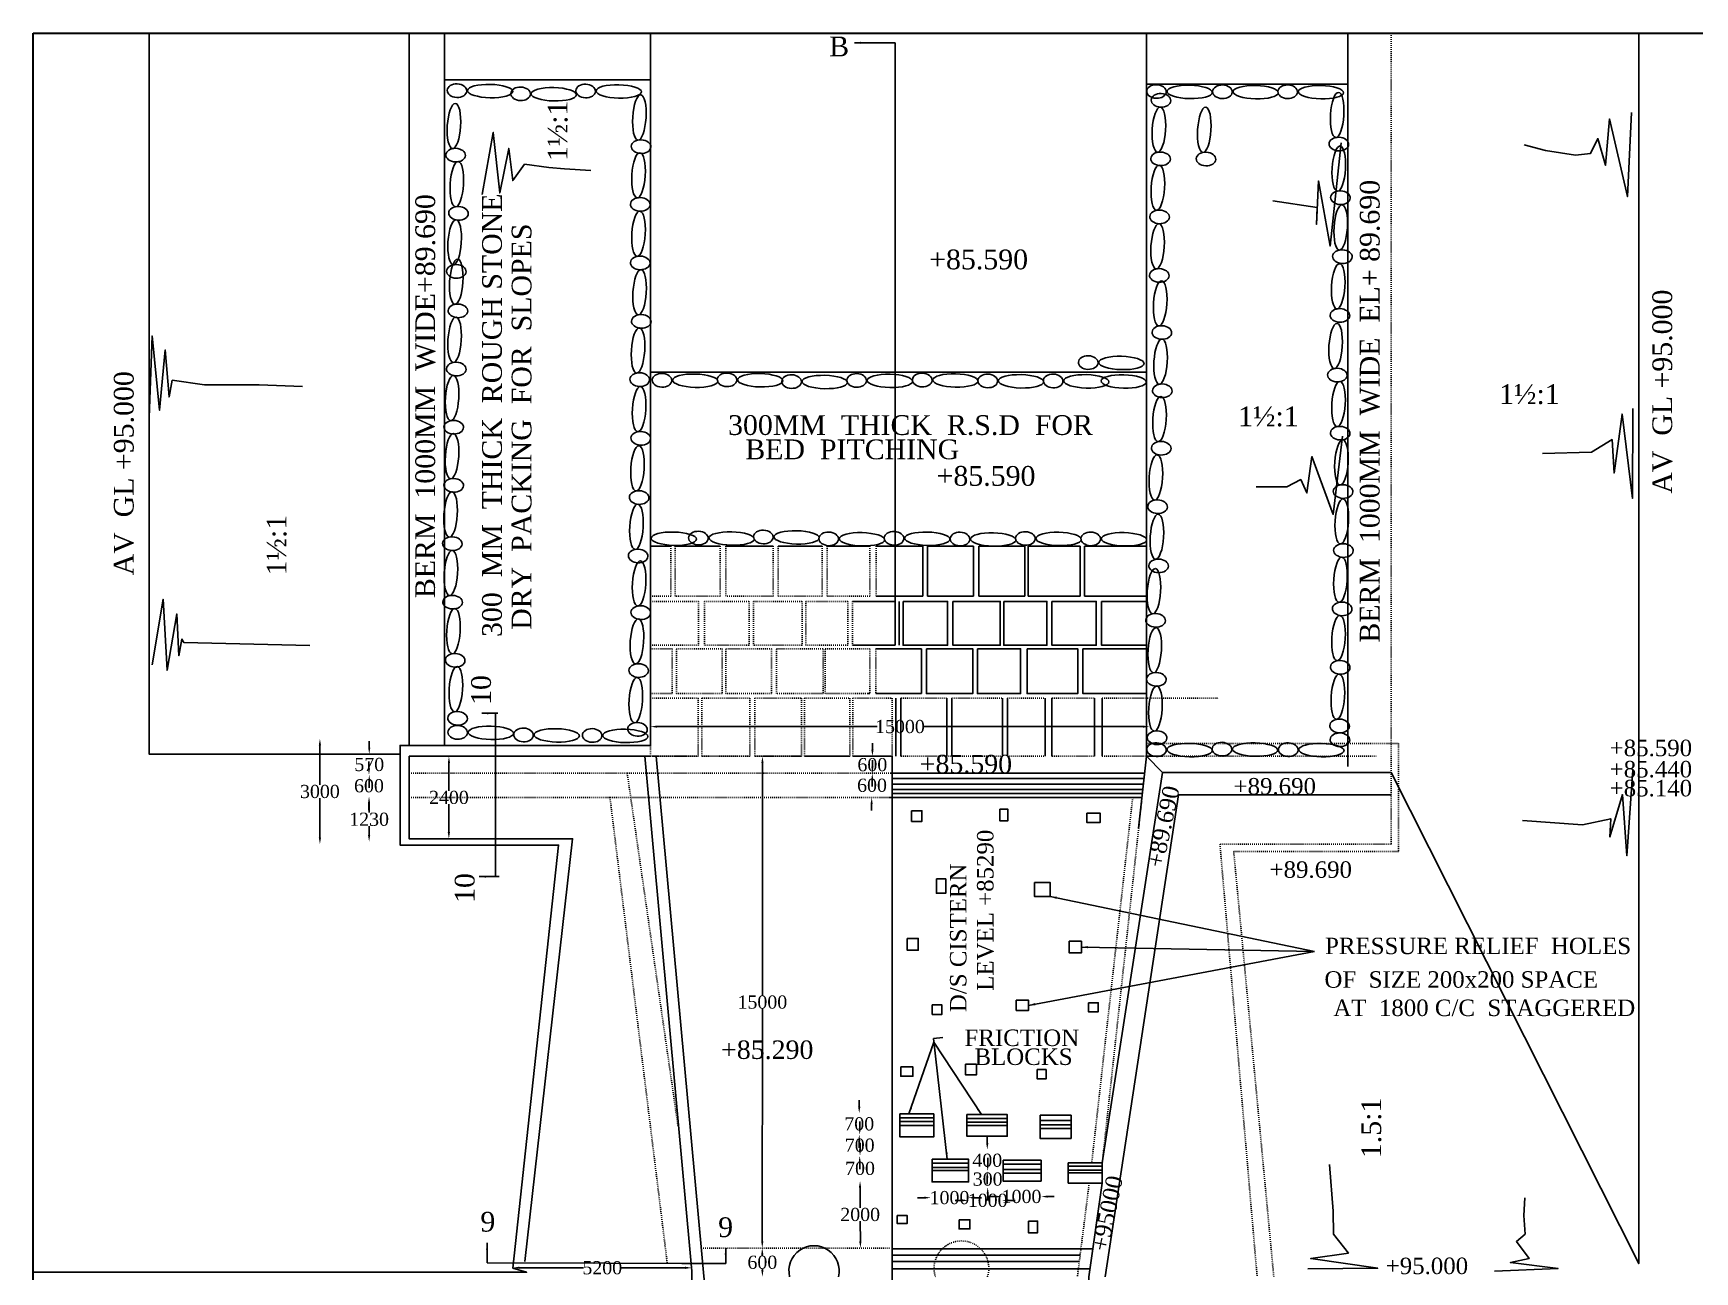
# Model space of a CAD drawing. Header units: millimetres. Extents: x 4336 to 90516, y 1888 to 56787.
# Drawn here: x 4336 to 29564, y 37980 to 56787 of the extents above; entities that cross this region are included whole.
import ezdxf

# ---------------------------------------------------------------- set-up
doc = ezdxf.new("R2010")
doc.units = ezdxf.units.MM
doc.header["$MEASUREMENT"] = 0
doc.header["$PDMODE"] = 66
doc.header["$PDSIZE"] = 170
doc.linetypes.add('ACAD_ISO03W100', pattern=[30, 12, -18])
for name, color, linetype in [('DIM', 5, 'Continuous'), ('DOT LINE', 3, 'ACAD_ISO03W100'), ('DWG. LINE', 1, 'Continuous'), ('HATCH', 2, 'Continuous'), ('TEXT', 7, 'Continuous')]:
    doc.layers.add(name, color=color, linetype=linetype)
doc.layers.add('TITLE', color=7, linetype='Continuous', lineweight=30)
doc.styles.get("Standard").update_dxf_attribs({"font": 'TIMES.TTF', "height": 200})
doc.dimstyles.get("Standard").update_dxf_attribs({"dimtxt": 200, "dimasz": 100, "dimexe": 0.18, "dimexo": 0.0625, "dimgap": 0.09, "dimtad": 0, "dimtih": 1, "dimtoh": 1, "dimdec": 1, "dimzin": 0, "dimdsep": 46, "dimtxsty": 'Standard', "dimcen": 0.09, "dimse1": 1, "dimse2": 1, "dimclrd": 5, "dimclre": 5, "dimclrt": 4, "dimadec": 0, "dimazin": 0, "dimtfac": 1, "dimtdec": 1, "dimtofl": 0, "dimtmove": 0, "dimatfit": 3, "dimfxl": 1, "dimtolj": 1, "dimtzin": 0, "dimarcsym": 0})

# ---------------------------------------------------------------- blocks, each defined once
blk = doc.blocks.new('*D2')
at = {"layer": 'Defpoints', "color": 0}
for p in [(13707, 46248), (21285, 46258), (21285, 46248)]:
    blk.add_point(p, dxfattribs=at)
at = {"layer": 'DIM', "color": 5, "lineweight": -2}
for p, q in [((13807, 46258), (17149, 46258)), ((21185, 46258), (17843, 46258))]:
    blk.add_line(p, q, dxfattribs=at)
at = {"layer": 'DIM', "color": 5}
for points in [[(13807, 46274), (13807, 46241), (13707, 46258)], [(21185, 46274), (21185, 46241), (21285, 46258)]]:
    blk.add_solid(points, dxfattribs=at)
at = {"layer": 'DIM', "color": 4, "insert": (17496, 46258), "char_height": 200, "attachment_point": 5}
blk.add_mtext('\\A1;15000', dxfattribs=at)
blk = doc.blocks.new('*D3')
at = {"layer": 'Defpoints', "color": 0}
for p in [(17078, 45808), (17076, 45550), (17076, 45550)]:
    blk.add_point(p, dxfattribs=at)
at = {"layer": 'DIM', "color": 5, "lineweight": -2}
for p, q in [((17078, 45908), (17079, 46008)), ((17075, 45450), (17075, 45350))]:
    blk.add_line(p, q, dxfattribs=at)
at = {"layer": 'DIM', "color": 5}
for points in [[(17062, 45908), (17095, 45908), (17078, 45808)], [(17059, 45450), (17092, 45449), (17076, 45550)]]:
    blk.add_solid(points, dxfattribs=at)
at = {"layer": 'DIM', "color": 4, "insert": (17077, 45679), "char_height": 200, "attachment_point": 5}
blk.add_mtext('\\A1;600', dxfattribs=at)
blk = doc.blocks.new('*D4')
at = {"layer": 'Defpoints', "color": 0}
for p in [(17076, 45549), (17068, 45182), (17068, 45182)]:
    blk.add_point(p, dxfattribs=at)
at = {"layer": 'DIM', "color": 5, "lineweight": -2}
for p, q in [((17078, 45649), (17080, 45749)), ((17066, 45082), (17064, 44982))]:
    blk.add_line(p, q, dxfattribs=at)
at = {"layer": 'DIM', "color": 5}
for points in [[(17062, 45650), (17095, 45649), (17076, 45549)], [(17049, 45082), (17082, 45082), (17068, 45182)]]:
    blk.add_solid(points, dxfattribs=at)
at = {"layer": 'DIM', "color": 4, "insert": (17072, 45366), "char_height": 200, "attachment_point": 5}
blk.add_mtext('\\A1;600', dxfattribs=at)
blk = doc.blocks.new('*D5')
at = {"layer": 'Defpoints', "color": 0}
for p in [(10648, 45808), (10647, 44556), (10647, 44556)]:
    blk.add_point(p, dxfattribs=at)
at = {"layer": 'DIM', "color": 5, "lineweight": -2}
for p, q in [((10648, 45708), (10648, 45284)), ((10647, 44656), (10648, 45080))]:
    blk.add_line(p, q, dxfattribs=at)
at = {"layer": 'DIM', "color": 5}
for points in [[(10632, 45708), (10665, 45708), (10648, 45808)], [(10630, 44656), (10664, 44656), (10647, 44556)]]:
    blk.add_solid(points, dxfattribs=at)
at = {"layer": 'DIM', "color": 4, "insert": (10648, 45182), "char_height": 200, "attachment_point": 5}
blk.add_mtext('\\A1;2400', dxfattribs=at)
blk = doc.blocks.new('*D6')
at = {"layer": 'Defpoints', "color": 0}
for p in [(8670, 46072), (8670, 44474), (8689, 44474)]:
    blk.add_point(p, dxfattribs=at)
at = {"layer": 'DIM', "color": 5, "lineweight": -2}
for p, q in [((8689, 45972), (8689, 45374)), ((8689, 44574), (8689, 45171))]:
    blk.add_line(p, q, dxfattribs=at)
at = {"layer": 'DIM', "color": 5}
for points in [[(8672, 45972), (8706, 45972), (8689, 46072)], [(8672, 44574), (8706, 44574), (8689, 44474)]]:
    blk.add_solid(points, dxfattribs=at)
at = {"layer": 'DIM', "color": 4, "insert": (8689, 45272), "char_height": 200, "attachment_point": 5}
blk.add_mtext('\\A1;3000', dxfattribs=at)
blk = doc.blocks.new('*D7')
at = {"layer": 'Defpoints', "color": 0}
for p in [(9431, 45838), (9431, 45527), (9438, 45527)]:
    blk.add_point(p, dxfattribs=at)
at = {"layer": 'DIM', "color": 5, "lineweight": -2}
for p, q in [((9438, 45938), (9438, 46038)), ((9438, 45427), (9438, 45327))]:
    blk.add_line(p, q, dxfattribs=at)
at = {"layer": 'DIM', "color": 5}
for points in [[(9422, 45938), (9455, 45938), (9438, 45838)], [(9422, 45427), (9455, 45427), (9438, 45527)]]:
    blk.add_solid(points, dxfattribs=at)
at = {"layer": 'DIM', "color": 4, "insert": (9438, 45682), "char_height": 200, "attachment_point": 5}
blk.add_mtext('\\A1;570', dxfattribs=at)
blk = doc.blocks.new('*D8')
at = {"layer": 'Defpoints', "color": 0}
for p in [(9438, 45527), (9434, 45191), (9438, 45191)]:
    blk.add_point(p, dxfattribs=at)
at = {"layer": 'DIM', "color": 5, "lineweight": -2}
for p, q in [((9434, 45627), (9434, 45727)), ((9434, 45091), (9434, 44991))]:
    blk.add_line(p, q, dxfattribs=at)
at = {"layer": 'DIM', "color": 5}
for points in [[(9418, 45627), (9451, 45627), (9434, 45527)], [(9418, 45091), (9451, 45091), (9434, 45191)]]:
    blk.add_solid(points, dxfattribs=at)
at = {"layer": 'DIM', "color": 4, "insert": (9434, 45359), "char_height": 200, "attachment_point": 5}
blk.add_mtext('\\A1;600', dxfattribs=at)
blk = doc.blocks.new('*D9')
at = {"layer": 'Defpoints', "color": 0}
for p in [(9434, 45191), (9434, 44510), (9436, 44510)]:
    blk.add_point(p, dxfattribs=at)
at = {"layer": 'DIM', "color": 5, "lineweight": -2}
for p, q in [((9436, 45091), (9436, 44952)), ((9436, 44610), (9436, 44748))]:
    blk.add_line(p, q, dxfattribs=at)
at = {"layer": 'DIM', "color": 5}
for points in [[(9420, 45091), (9453, 45091), (9436, 45191)], [(9420, 44610), (9453, 44610), (9436, 44510)]]:
    blk.add_solid(points, dxfattribs=at)
at = {"layer": 'DIM', "color": 4, "insert": (9436, 44850), "char_height": 200, "attachment_point": 5}
blk.add_mtext('\\A1;1230', dxfattribs=at)
blk = doc.blocks.new('*D10')
at = {"layer": 'Defpoints', "color": 0}
for p in [(15408, 45808), (15406, 38340), (15406, 38340)]:
    blk.add_point(p, dxfattribs=at)
at = {"layer": 'DIM', "color": 5, "lineweight": -2}
for p, q in [((15408, 45708), (15407, 42176)), ((15406, 38440), (15407, 41972))]:
    blk.add_line(p, q, dxfattribs=at)
at = {"layer": 'DIM', "color": 5}
for points in [[(15392, 45708), (15425, 45708), (15408, 45808)], [(15389, 38440), (15422, 38440), (15406, 38340)]]:
    blk.add_solid(points, dxfattribs=at)
at = {"layer": 'DIM', "color": 4, "insert": (15407, 42074), "char_height": 200, "attachment_point": 5}
blk.add_mtext('\\A1;15000', dxfattribs=at)
blk = doc.blocks.new('*D11')
at = {"layer": 'Defpoints', "color": 0}
for p in [(11618, 38037), (14334, 38040), (14334, 38036)]:
    blk.add_point(p, dxfattribs=at)
at = {"layer": 'DIM', "color": 5, "lineweight": -2}
for p, q in [((11718, 38041), (12693, 38041)), ((14234, 38040), (13259, 38040))]:
    blk.add_line(p, q, dxfattribs=at)
at = {"layer": 'DIM', "color": 5}
for points in [[(11718, 38058), (11718, 38024), (11618, 38041)], [(14234, 38057), (14234, 38023), (14334, 38040)]]:
    blk.add_solid(points, dxfattribs=at)
at = {"layer": 'DIM', "color": 4, "insert": (12976, 38040), "char_height": 200, "attachment_point": 5}
blk.add_mtext('\\A1;5200', dxfattribs=at)
blk = doc.blocks.new('*D12')
at = {"layer": 'Defpoints', "color": 0}
for p in [(15405, 38341), (15408, 37905), (15408, 37905)]:
    blk.add_point(p, dxfattribs=at)
at = {"layer": 'DIM', "color": 5, "lineweight": -2}
for p, q in [((15406, 38241), (15406, 38224)), ((15407, 38005), (15407, 38021))]:
    blk.add_line(p, q, dxfattribs=at)
at = {"layer": 'DIM', "color": 5}
for points in [[(15423, 38241), (15389, 38240), (15405, 38341)], [(15424, 38005), (15391, 38005), (15408, 37905)]]:
    blk.add_solid(points, dxfattribs=at)
at = {"layer": 'DIM', "color": 4, "insert": (15407, 38123), "char_height": 200, "attachment_point": 5}
blk.add_mtext('\\A1;600', dxfattribs=at)
blk = doc.blocks.new('*D13')
at = {"layer": 'Defpoints', "color": 0}
for p in [(16884, 40387), (16878, 40063), (16884, 40063)]:
    blk.add_point(p, dxfattribs=at)
at = {"layer": 'DIM', "color": 5, "lineweight": -2}
for p, q in [((16878, 40487), (16878, 40587)), ((16878, 39963), (16878, 39863))]:
    blk.add_line(p, q, dxfattribs=at)
at = {"layer": 'DIM', "color": 5}
for points in [[(16861, 40487), (16895, 40487), (16878, 40387)], [(16861, 39963), (16895, 39963), (16878, 40063)]]:
    blk.add_solid(points, dxfattribs=at)
at = {"layer": 'DIM', "color": 4, "insert": (16878, 40225), "char_height": 200, "attachment_point": 5}
blk.add_mtext('\\A1;700', dxfattribs=at)
blk = doc.blocks.new('*D14')
at = {"layer": 'Defpoints', "color": 0}
for p in [(16878, 40063), (16878, 39740), (16885, 39740)]:
    blk.add_point(p, dxfattribs=at)
at = {"layer": 'DIM', "color": 5, "lineweight": -2}
for p, q in [((16885, 40163), (16885, 40263)), ((16885, 39640), (16885, 39540))]:
    blk.add_line(p, q, dxfattribs=at)
at = {"layer": 'DIM', "color": 5}
for points in [[(16868, 40163), (16902, 40163), (16885, 40063)], [(16868, 39640), (16902, 39640), (16885, 39740)]]:
    blk.add_solid(points, dxfattribs=at)
at = {"layer": 'DIM', "color": 4, "insert": (16885, 39901), "char_height": 200, "attachment_point": 5}
blk.add_mtext('\\A1;700', dxfattribs=at)
blk = doc.blocks.new('*D15')
at = {"layer": 'Defpoints', "color": 0}
for p in [(16885, 39740), (16885, 39358), (16890, 39358)]:
    blk.add_point(p, dxfattribs=at)
at = {"layer": 'DIM', "color": 5, "lineweight": -2}
for p, q in [((16890, 39840), (16890, 39940)), ((16890, 39258), (16890, 39158))]:
    blk.add_line(p, q, dxfattribs=at)
at = {"layer": 'DIM', "color": 5}
for points in [[(16873, 39840), (16906, 39840), (16890, 39740)], [(16873, 39258), (16906, 39258), (16890, 39358)]]:
    blk.add_solid(points, dxfattribs=at)
at = {"layer": 'DIM', "color": 4, "insert": (16890, 39549), "char_height": 200, "attachment_point": 5}
blk.add_mtext('\\A1;700', dxfattribs=at)
blk = doc.blocks.new('*D16')
at = {"layer": 'Defpoints', "color": 0}
for p in [(16890, 39358), (16896, 38341), (16896, 38341)]:
    blk.add_point(p, dxfattribs=at)
at = {"layer": 'DIM', "color": 5, "lineweight": -2}
for p, q in [((16890, 39258), (16892, 38951)), ((16895, 38440), (16893, 38747))]:
    blk.add_line(p, q, dxfattribs=at)
at = {"layer": 'DIM', "color": 5}
for points in [[(16907, 39258), (16873, 39257), (16890, 39358)], [(16912, 38441), (16878, 38440), (16896, 38341)]]:
    blk.add_solid(points, dxfattribs=at)
at = {"layer": 'DIM', "color": 4, "insert": (16892, 38849), "char_height": 200, "attachment_point": 5}
blk.add_mtext('\\A1;2000', dxfattribs=at)
blk = doc.blocks.new('*D17')
at = {"layer": 'Defpoints', "color": 0}
for p in [(18835, 39836), (18822, 39508), (18835, 39508)]:
    blk.add_point(p, dxfattribs=at)
at = {"layer": 'DIM', "color": 5, "lineweight": -2}
for p, q in [((18822, 39936), (18822, 40036)), ((18822, 39408), (18822, 39308))]:
    blk.add_line(p, q, dxfattribs=at)
at = {"layer": 'DIM', "color": 5}
for points in [[(18805, 39936), (18839, 39936), (18822, 39836)], [(18805, 39408), (18839, 39408), (18822, 39508)]]:
    blk.add_solid(points, dxfattribs=at)
at = {"layer": 'DIM', "color": 4, "insert": (18822, 39672), "char_height": 200, "attachment_point": 5}
blk.add_mtext('\\A1;400', dxfattribs=at)
blk = doc.blocks.new('*D18')
at = {"layer": 'Defpoints', "color": 0}
for p in [(18822, 39508), (18822, 39264), (18828, 39264)]:
    blk.add_point(p, dxfattribs=at)
at = {"layer": 'DIM', "color": 5, "lineweight": -2}
for p, q in [((18828, 39608), (18828, 39708)), ((18828, 39164), (18828, 39064))]:
    blk.add_line(p, q, dxfattribs=at)
at = {"layer": 'DIM', "color": 5}
for points in [[(18812, 39608), (18845, 39608), (18828, 39508)], [(18812, 39164), (18845, 39164), (18828, 39264)]]:
    blk.add_solid(points, dxfattribs=at)
at = {"layer": 'DIM', "color": 4, "insert": (18828, 39386), "char_height": 200, "attachment_point": 5}
blk.add_mtext('\\A1;300', dxfattribs=at)
blk = doc.blocks.new('*D19')
at = {"layer": 'Defpoints', "color": 0}
for p in [(17965, 39160), (18532, 39160), (18532, 39105)]:
    blk.add_point(p, dxfattribs=at)
at = {"layer": 'DIM', "color": 5, "lineweight": -2}
for p, q in [((17865, 39105), (17765, 39105)), ((18632, 39105), (18732, 39105))]:
    blk.add_line(p, q, dxfattribs=at)
at = {"layer": 'DIM', "color": 5}
for points in [[(17865, 39122), (17865, 39088), (17965, 39105)], [(18632, 39122), (18632, 39088), (18532, 39105)]]:
    blk.add_solid(points, dxfattribs=at)
at = {"layer": 'DIM', "color": 4, "insert": (18248, 39105), "char_height": 200, "attachment_point": 5}
blk.add_mtext('\\A1;1000', dxfattribs=at)
blk = doc.blocks.new('*D20')
at = {"layer": 'Defpoints', "color": 0}
for p in [(18532, 39105), (19044, 39105), (19044, 39064)]:
    blk.add_point(p, dxfattribs=at)
at = {"layer": 'DIM', "color": 5, "lineweight": -2}
for p, q in [((18432, 39064), (18332, 39064)), ((19144, 39064), (19244, 39064))]:
    blk.add_line(p, q, dxfattribs=at)
at = {"layer": 'DIM', "color": 5}
for points in [[(18432, 39081), (18432, 39047), (18532, 39064)], [(19144, 39081), (19144, 39047), (19044, 39064)]]:
    blk.add_solid(points, dxfattribs=at)
at = {"layer": 'DIM', "color": 4, "insert": (18828, 39064), "char_height": 200, "attachment_point": 5}
blk.add_mtext('\\A1;1000', dxfattribs=at)
blk = doc.blocks.new('*D21')
at = {"layer": 'Defpoints', "color": 0}
for p in [(19044, 39102), (19640, 39122), (19640, 39102)]:
    blk.add_point(p, dxfattribs=at)
at = {"layer": 'DIM', "color": 5, "lineweight": -2}
for p, q in [((18944, 39122), (18844, 39122)), ((19740, 39122), (19840, 39122))]:
    blk.add_line(p, q, dxfattribs=at)
at = {"layer": 'DIM', "color": 5}
for points in [[(18944, 39138), (18944, 39105), (19044, 39122)], [(19740, 39138), (19740, 39105), (19640, 39122)]]:
    blk.add_solid(points, dxfattribs=at)
at = {"layer": 'DIM', "color": 4, "insert": (19342, 39122), "char_height": 200, "attachment_point": 5}
blk.add_mtext('\\A1;1000', dxfattribs=at)

msp = doc.modelspace()

# ---------------------------------------------------------------- linework, layer by layer
at = {"layer": 'DOT LINE'}
for points in [[(24955.5, 56787), (24955.5, 44474), (22354.5, 44474), (22919.36, 37904.77)], [(13707, 48999.5), (14018, 48999.5)], [(14018, 48999.5), (14018, 48239.5), (13707, 48239.5)], [(14082, 48999.5), (14766.5, 48999.5)], [(14853.5, 48999.5), (15573.5, 48999.5)], [(15645.5, 48999.5), (16314.5, 48999.5)], [(17136, 48999.5), (17137, 48239.5)], [(13707, 48159), (14437, 48159)], [(14437, 48159), (14437, 47494.5)], [(14529, 48159), (14529, 47494.5)], [(14529, 48159), (15205.5, 48159)], [(15205.5, 48159), (15205.5, 47494.5)], [(15273.5, 48159), (15273.5, 47494.5)], [(15273.5, 48159), (16010.5, 48159)], [(16010.5, 48159), (16010.5, 47494.5)], [(16774.5, 48159), (16774.5, 47494.5)], [(14437, 47494.5), (13707, 47494.5)], [(14040, 47440), (13707, 47440)], [(14040, 47440), (14040, 46759.5)], [(15205.5, 47494.5), (14529, 47494.5)], [(16010.5, 47494.5), (15273.5, 47494.5)], [(17129, 47440), (17129, 46759.5)], [(14040, 46759.5), (13707, 46759.5)], [(13707, 46689), (14432.5, 46689)], [(14490, 46689), (15215.5, 46689)], [(15292, 46689), (16003.5, 46689)], [(16047.5, 46689), (16735.5, 46689)], [(16779, 46689), (17376.5, 46689)], [(17511.5, 46689), (18209, 46689)], [(18282.5, 46689), (19051, 46689)], [(19129, 46689), (19699.5, 46689)], [(19804, 46689), (20447.5, 46689)], [(20564.5, 46689), (22335, 46689)], [(21241, 46000.5), (25064, 46000.5)], [(25064, 46000.5), (25064, 44360.5), (22564, 44360.5), (23172, 37904.77)], [(13740.5, 45808), (14432.5, 45808)], [(14490, 45808), (15215.5, 45808)], [(15292, 45808), (16003.5, 45808)], [(16047.5, 45808), (16735.5, 45808)], [(16779, 45808), (17376.5, 45808)], [(17511.5, 45808), (19051, 45808)], [(19129, 45808), (19699.5, 45808)], [(19804, 45808), (20447.5, 45808)], [(20564.5, 45808), (21482.5, 45808)], [(21241, 45808), (24729, 45808)], [(10043, 45549.5), (13355.5, 45549.5), (14125, 40203.5)], [(13355.5, 45549.5), (17364, 45549.5)], [(10043, 45182), (13093, 45182), (17334.5, 45182)], [(13093, 45182), (13962, 38118.5)], [(21029.5, 45182), (20408, 39633.5)], [(20568, 39633.5), (21171.44, 45182)], [(20370, 39326.5), (20190, 37904.77)], [(17339, 38340.5), (14479.72, 38340.5)]]:
    msp.add_lwpolyline(points, dxfattribs=at)
for points in [[(14082, 48999.5), (14766.5, 48999.5), (14766.5, 48239.5), (14082, 48239.5)], [(14853.5, 48999.5), (15573.5, 48999.5), (15573.5, 48239.5), (14853.5, 48239.5)], [(15645.5, 48999.5), (16314.5, 48999.5), (16314.5, 48239.5), (15645.5, 48239.5)], [(16390.5, 48999.5), (17039.5, 48999.5), (17039.5, 48239.5), (16390.5, 48239.5)], [(16066.5, 48159), (16704, 48159), (16704, 47494.5), (16066.5, 47494.5), (16066.5, 48159)], [(14104, 47440), (14797.5, 47440), (14797.5, 46759.5), (14104, 46759.5)], [(14850.5, 47440), (15547, 47440), (15547, 46759.5), (14850.5, 46759.5)], [(15623.5, 47440), (16332.5, 47440), (16332.5, 46759.5), (15623.5, 46759.5)], [(16362.5, 47440), (17040.5, 47440), (17040.5, 46759.5), (16362.5, 46759.5)], [(13707, 46689), (14432.5, 46689), (14432.5, 45808), (13707, 45808)], [(14490, 46689), (15215.5, 46689), (15215.5, 45808), (14490, 45808)], [(15292, 46689), (16003.5, 46689), (16003.5, 45808), (15292, 45808)], [(16047.5, 46689), (16735.5, 46689), (16735.5, 45808), (16047.5, 45808)], [(16779, 46689), (17376.5, 46689), (17376.5, 45808), (16779, 45808)]]:
    msp.add_lwpolyline(points, close=True, dxfattribs=at)
msp.add_arc((18429.75, 38032.38), 415.34, 342.108018, 197.891982, dxfattribs=at)
at = {"layer": 'DWG. LINE'}
for points in [[(6099, 56787), (6099, 45837.5), (9906, 45837.5)], [(9906, 45837.5), (9906, 45972.5), (13707, 45972.5), (13707, 56787)], [(10043, 45972.5), (10043, 56787)], [(10579, 56787), (10579, 45972.5)], [(21241, 45808), (21241, 56787)], [(24296, 56787), (24296, 45653)], [(24955.5, 45559), (28714, 38103.5), (28714, 56787)], [(17423, 49386.5), (17423, 56641.5)], [(10579, 56077.5), (13707, 56077.5)], [(21241, 56015), (24296, 56015)], [(13707, 51640), (21241, 51640)], [(17423, 49386.5), (17423, 47494.5)], [(14018, 48999.5), (13707, 48999.5)], [(14766.5, 48999.5), (14082, 48999.5)], [(15573.5, 48999.5), (14853.5, 48999.5)], [(16314.5, 48999.5), (15645.5, 48999.5)], [(17039.5, 48999.5), (16390.5, 48999.5)], [(17136, 48999.5), (17844.5, 48999.5), (17844.5, 48239.5)], [(17914, 48999.5), (18614, 48999.5)], [(17914, 48999.5), (17914, 48239.5)], [(18614, 48999.5), (18614, 48239.5)], [(18692, 48999.5), (18692, 48239.5)], [(18692, 48999.5), (19392.5, 48999.5)], [(19392.5, 48999.5), (19392.5, 48239.5)], [(19444, 48999.5), (19444, 48239.5)], [(19444, 48999.5), (20231.5, 48999.5)], [(20231.5, 48999.5), (20231.5, 48239.5)], [(20297.5, 48999.5), (20297.5, 48239.5)], [(20297.5, 48999.5), (21241, 48999.5)], [(17137, 48239.5), (17844.5, 48239.5)], [(17914, 48239.5), (18614, 48239.5)], [(18692, 48239.5), (19392.5, 48239.5)], [(19444, 48239.5), (20231.5, 48239.5)], [(20297.5, 48239.5), (21241, 48239.5)], [(16774.5, 48159), (17423, 48159)], [(17482.5, 48159), (17482.5, 47494.5)], [(17543, 48159), (18218, 48159)], [(18299.5, 48159), (19019.5, 48159)], [(19071.5, 48159), (19727.5, 48159)], [(19803.5, 48159), (20475.5, 48159)], [(20554.5, 48159), (21241, 48159)], [(16774.5, 47494.5), (17423, 47494.5)], [(17823.5, 47440), (17129, 47440)], [(17543, 47494.5), (18218, 47494.5)], [(17823.5, 47440), (17823.5, 46759.5)], [(18299.5, 47494.5), (19019.5, 47494.5)], [(19071.5, 47494.5), (19727.5, 47494.5)], [(17007, 46759.5), (17040.5, 46759.5)], [(17129, 46759.5), (17255, 46759.5)], [(17129, 46759.5), (17823.5, 46759.5)], [(17432, 46689), (17432, 45808)], [(17511.5, 46689), (17511.5, 45808)], [(17897, 46759.5), (17987.5, 46759.5)], [(18209, 46689), (18209, 45808)], [(18282.5, 46689), (18282.5, 45808)], [(19051, 46689), (19051, 45808)], [(19129, 46689), (19129, 45808)], [(19699.5, 46689), (19699.5, 45808)], [(19804, 46689), (19804, 45808)], [(20447.5, 46689), (20447.5, 45808)], [(20564.5, 46689), (20564.5, 45808)], [(11354, 43980), (11354, 46460)], [(9906, 45837.5), (9906, 44460), (12312, 44460), (11618.5, 38037)], [(10043, 45808), (10043, 44556), (12526.5, 44556), (11802, 38133.5)], [(13707, 45808), (10043, 45808)], [(13623, 45808), (14338.5, 37990), (14338.5, 34812)], [(13795, 45808), (14544, 37639.5), (14544, 34791)], [(17376.5, 45808), (17376.5, 26338.5)], [(20568, 39633.5), (21482, 45559), (21241, 45808)], [(21241, 45808), (21119.5, 44714.5)], [(17364, 45549.5), (21212.28, 45549.5)], [(17376.5, 45468.5), (21203.28, 45468.5)], [(21482, 45559), (24955.5, 45559)], [(17334.5, 45182), (21171.44, 45182)], [(17376.5, 45383), (21193.78, 45383)], [(17376.5, 45305), (21185.11, 45305)], [(17376.5, 45241), (21178, 45241)], [(21727.5, 45221.5), (20609.5, 37904.77)], [(21727.5, 45221.5), (24955.5, 45221.5)], [(17495.5, 40317), (18008.5, 40317)], [(17495.5, 40263.5), (18008.5, 40263.5)], [(17495.5, 40202), (18008.5, 40202)], [(18512.5, 40308), (19124.5, 40308)], [(18512.5, 40252), (19124.5, 40252)], [(18512.5, 40202.25), (19124.5, 40202.25)], [(19623.5, 40275.5), (20094, 40275.5)], [(19623.5, 40210), (20094, 40210)], [(19623.5, 40155.5), (20094, 40155.5)], [(17983, 39631), (18538, 39631)], [(19061, 39616.5), (19638, 39616.5)], [(17983, 39562), (18538, 39562)], [(17983, 39517), (18538, 39517)], [(19061, 39531), (19638, 39531)], [(19061, 39479.5), (19638, 39479.5)], [(20052, 39586), (20568, 39586)], [(20052, 39524), (20568, 39524)], [(20052, 39480), (20568, 39480)], [(20568, 39326.5), (20366, 37904.77), (20366, 34305)], [(17376.5, 38326), (20425.85, 38326)], [(17376.5, 38230), (20231.18, 38230)], [(17376.5, 38137.5), (20219.46, 38137.5)], [(11618.5, 38037), (11827.5, 37972.5), (4336.5, 37972.5)], [(17376.5, 38025.5), (20383.15, 38025.5)]]:
    msp.add_lwpolyline(points, dxfattribs=at)
for points in [[(17543, 48159), (18218, 48159), (18218, 47494.5), (17543, 47494.5)], [(18299.5, 48159), (19019.5, 48159), (19019.5, 47494.5), (18299.5, 47494.5)], [(19071.5, 48159), (19727.5, 48159), (19727.5, 47494.5), (19071.5, 47494.5)], [(19803.5, 48159), (20475.5, 48159), (20475.5, 47494.5), (19803.5, 47494.5)], [(20554.5, 48159), (21241, 48159), (21241, 47495.5), (20554.5, 47495.5)], [(17897, 47440), (18602, 47440), (18602, 46759.5), (17897, 46759.5)], [(18671, 47440), (19328, 47440), (19328, 46759.5), (18671, 46759.5)], [(19427.5, 47440), (20194.5, 47440), (20194.5, 46759.5), (19427.5, 46759.5)], [(20273, 47440), (21241, 47440), (21241, 46759), (20273, 46759)], [(17672, 44979.5), (17830.5, 44979.5), (17830.5, 44819), (17672, 44819)], [(19012.5, 45004.5), (19136, 45004.5), (19136, 44828), (19012.5, 44828)], [(20332, 44943), (20536.5, 44943), (20536.5, 44802.5), (20332, 44802.5)], [(18050, 43946), (18192.5, 43946), (18192.5, 43728), (18050, 43728)], [(19541, 43888.5), (19777, 43888.5), (19777, 43678), (19541, 43678)], [(17607, 43041), (17774.5, 43041), (17774.5, 42861.5), (17607, 42861.5)], [(20067.5, 42998.5), (20251.5, 42998.5), (20251.5, 42822), (20067.5, 42822)], [(17987, 42032.5), (18132.5, 42032.5), (18132.5, 41887), (17987, 41887)], [(19262.5, 42103.5), (19448.5, 42103.5), (19448.5, 41948), (19262.5, 41948)], [(20357, 42065), (20506, 42065), (20506, 41929.5), (20357, 41929.5)], [(18492, 41131.5), (18657.5, 41131.5), (18657.5, 40970), (18492, 40970)], [(17507.5, 41090), (17693.5, 41090), (17693.5, 40950), (17507.5, 40950)], [(19581.5, 41049), (19716, 41049), (19716, 40908), (19581.5, 40908)], [(17495.5, 40376), (18008.5, 40376), (18008.5, 40028), (17495.5, 40028)], [(18512.5, 40366.5), (19124.5, 40366.5), (19124.5, 40038), (18512.5, 40038)], [(19623.5, 40357), (20094, 40357), (20094, 40004), (19623.5, 40004)], [(17983, 39689), (18538, 39689), (18538, 39345), (17983, 39345)], [(19061, 39673), (19638, 39673), (19638, 39358), (19061, 39358)], [(20052, 39633.5), (20568, 39633.5), (20568, 39326.5), (20052, 39326.5)], [(17455, 38836.5), (17604.5, 38836.5), (17604.5, 38712.5), (17455, 38712.5)], [(18394.5, 38770.5), (18558.5, 38770.5), (18558.5, 38629.5), (18394.5, 38629.5)], [(19446, 38750.5), (19587, 38750.5), (19587, 38572), (19446, 38572)]]:
    msp.add_lwpolyline(points, close=True, dxfattribs=at)
msp.add_arc((16191.25, 37995.11), 381.11, 346.288989, 193.711011, dxfattribs=at)
at = {"layer": 'HATCH'}
for points in [[(28601.5, 55582), (28542, 54306.5), (28267.5, 55485.5), (28209, 54783), (28092, 55186.5), (27981, 54961.5), (27752.5, 54937), (27299, 55004.5), (26972, 55091)], [(11153, 54339.5), (11320, 55280.5), (11418.5, 54361), (11556.5, 55038), (11618, 54549), (11798, 54796.5), (12166.5, 54748.5), (12403, 54729), (12802, 54703.5)], [(24194.5, 55122), (24026.5, 53556), (23852, 54544), (23821, 53885), (23832.91, 54138.26), (23155.5, 54239.5)], [(6099, 50952), (6141.5, 52189.5), (6255.5, 51062.5), (6340, 51978.5), (6398.5, 51264), (6447.5, 51517), (6938.5, 51449), (7377.5, 51449), (7767.5, 51446), (8424, 51423)], [(28623.5, 51088), (28620.5, 49722), (28460, 51003), (28338, 50109), (28307.5, 50617), (27995, 50424), (27250.5, 50406)], [(24216, 50670.5), (24074.5, 49481), (23752, 50357.5), (23674, 49807.5), (23581.5, 50009), (23368.5, 49899.5), (22907, 49899.5)], [(6144.5, 47194), (6308, 48192), (6368, 47114), (6516, 47969), (6548.5, 47334.5), (6594.5, 47587.5), (6624.5, 47535), (8537, 47489)], [(28622.5, 45595), (28534.5, 44296.5), (28466.5, 45225.5), (28275, 44584), (28287.5, 44858.5), (27859, 44765.5), (26948, 44833)], [(23689.5, 38023.5), (24751.5, 38033.5), (23734.5, 38180.5), (24305.5, 38263), (24078.5, 38549), (24073.5, 38901), (24016, 39609.5)], [(26523.5, 37987.5), (27488.5, 38029.5), (26764, 38118.5), (27048, 38179.5), (26856, 38438.5), (26987, 38552.5), (26967.5, 38834.5), (26981.5, 39104.5)]]:
    msp.add_lwpolyline(points, dxfattribs=at)
for centre, major_axis, ratio in [((10770.37, 55914.85), (148.61, -5.57), 0.69677007), ((11274.51, 55908.43), (-343.58, 8.35), 0.29525788), ((12723.36, 55909.52), (148.61, -5.57), 0.69677007), ((13227.49, 55903.09), (-343.58, 8.35), 0.29525788), ((21390.72, 55901.98), (148.61, -5.57), 0.69677007), ((11736.19, 55866.87), (148.61, -5.57), 0.69677007), ((12240.33, 55860.45), (-343.58, 8.35), 0.29525788), ((13539.62, 55507.65), (21.22, 343.02), 0.29525788), ((21459.35, 55767.27), (148.61, -5.57), 0.69677007), ((21894.86, 55895.55), (-343.58, 8.35), 0.29525788), ((22392.34, 55897.78), (148.61, -5.57), 0.69677007), ((22896.47, 55891.35), (-343.58, 8.35), 0.29525788), ((23382.89, 55897.92), (148.61, -5.57), 0.69677007), ((23887.02, 55891.49), (-343.58, 8.35), 0.29525788), ((24134.3, 55546.27), (21.22, 343.02), 0.29525788), ((10724.58, 55378.46), (21.22, 343.02), 0.29525788), ((21427.97, 55322.52), (21.22, 343.02), 0.29525788), ((22117.11, 55319.62), (21.22, 343.02), 0.29525788), ((10750.01, 54935.65), (148.61, -5.57), 0.69677007), ((13565.05, 55064.84), (148.61, -5.57), 0.69677007), ((24159.73, 55103.46), (148.61, -5.57), 0.69677007), ((24158.83, 54731.82), (21.22, 343.02), 0.29525788), ((10768.11, 54495.13), (21.22, 343.02), 0.29525788), ((13527.21, 54629.92), (21.22, 343.02), 0.29525788), ((21412.34, 54441.21), (21.22, 343.02), 0.29525788), ((21453.4, 54879.7), (148.61, -5.57), 0.69677007), ((22142.54, 54876.81), (148.61, -5.57), 0.69677007), ((13552.64, 54187.11), (148.61, -5.57), 0.69677007), ((24184.26, 54289.01), (148.61, -5.57), 0.69677007), ((10793.54, 54052.32), (148.61, -5.57), 0.69677007), ((13527.22, 53742.21), (21.22, 343.02), 0.29525788), ((21437.77, 53998.4), (148.61, -5.57), 0.69677007), ((24188.07, 53837.82), (21.22, 343.02), 0.29525788), ((10735.13, 53612.81), (21.22, 343.02), 0.29525788), ((21408.32, 53551.18), (21.22, 343.02), 0.29525788), ((24213.5, 53395.01), (148.61, -5.57), 0.69677007), ((10760.56, 53170), (148.61, -5.57), 0.69677007), ((10759.83, 53014.13), (21.22, 343.02), 0.29525788), ((13552.65, 53299.4), (148.61, -5.57), 0.69677007), ((24150.56, 52944.16), (21.22, 343.02), 0.29525788), ((13543.49, 52853.7), (21.22, 343.02), 0.29525788), ((21433.75, 53108.37), (148.61, -5.57), 0.69677007), ((21447.41, 52685.32), (21.22, 343.02), 0.29525788), ((10734.7, 52130.75), (21.22, 343.02), 0.29525788), ((10785.26, 52571.32), (148.61, -5.57), 0.69677007), ((13568.92, 52410.89), (148.61, -5.57), 0.69677007), ((24175.99, 52501.35), (148.61, -5.57), 0.69677007), ((13519.36, 51970.39), (21.22, 343.02), 0.29525788), ((21472.84, 52242.51), (148.61, -5.57), 0.69677007), ((24111.13, 52037.95), (21.22, 343.02), 0.29525788), ((21453.46, 51800.13), (21.22, 343.02), 0.29525788), ((10760.13, 51687.94), (148.61, -5.57), 0.69677007), ((20354.6, 51786.24), (148.61, -5.57), 0.69677007), ((20858.74, 51779.82), (-343.58, 8.35), 0.29525788), ((10695.84, 51246.85), (21.22, 343.02), 0.29525788), ((13544.79, 51527.58), (148.61, -5.57), 0.69677007), ((13883.3, 51517.37), (148.61, -5.57), 0.69677007), ((14387.44, 51510.94), (-343.58, 8.35), 0.29525788), ((14870.18, 51524.02), (148.61, -5.57), 0.69677007), ((15374.32, 51517.6), (-343.58, 8.35), 0.29525788), ((15850.42, 51497.38), (148.61, -5.57), 0.69677007), ((16354.55, 51490.95), (-343.58, 8.35), 0.29525788), ((16838.78, 51514.66), (148.61, -5.57), 0.69677007), ((17342.91, 51508.23), (-343.58, 8.35), 0.29525788), ((17834.64, 51520.42), (148.61, -5.57), 0.69677007), ((18338.78, 51513.99), (-343.58, 8.35), 0.29525788), ((18829.21, 51507.56), (148.61, -5.57), 0.69677007), ((19333.34, 51501.13), (-343.58, 8.35), 0.29525788), ((19822.35, 51507.33), (148.61, -5.57), 0.69677007), ((20326.48, 51500.9), (-343.58, 8.35), 0.29525788), ((20892.56, 51498.4), (-343.58, 8.35), 0.29525788), ((21478.89, 51357.32), (148.61, -5.57), 0.69677007), ((24136.56, 51595.14), (148.61, -5.57), 0.69677007), ((24155.16, 51156.98), (21.22, 343.02), 0.29525788), ((13535.5, 51079.22), (21.22, 343.02), 0.29525788), ((21437.58, 50928.06), (21.22, 343.02), 0.29525788), ((10721.27, 50804.04), (148.61, -5.57), 0.69677007), ((10695.09, 50364.58), (21.22, 343.02), 0.29525788), ((13560.93, 50636.41), (148.61, -5.57), 0.69677007), ((24180.59, 50714.17), (148.61, -5.57), 0.69677007), ((13511.34, 50179.52), (21.22, 343.02), 0.29525788), ((21463.01, 50485.25), (148.61, -5.57), 0.69677007), ((24199.16, 50270.66), (21.22, 343.02), 0.29525788), ((21382.03, 50040.14), (21.22, 343.02), 0.29525788), ((10720.52, 49921.77), (148.61, -5.57), 0.69677007), ((10674.12, 49478.84), (21.22, 343.02), 0.29525788), ((13536.77, 49736.71), (148.61, -5.57), 0.69677007), ((21407.46, 49597.33), (148.61, -5.57), 0.69677007), ((24224.59, 49827.85), (148.61, -5.57), 0.69677007), ((24204.04, 49374.46), (21.22, 343.02), 0.29525788), ((13495.25, 49291.79), (21.22, 343.02), 0.29525788), ((21397.71, 49141.64), (21.22, 343.02), 0.29525788), ((14063.1, 49111.5), (-343.58, 8.35), 0.29525788), ((14435.89, 49120.75), (148.61, -5.57), 0.69677007), ((14940.02, 49114.32), (-343.58, 8.35), 0.29525788), ((15422.08, 49137.89), (148.61, -5.57), 0.69677007), ((15926.22, 49131.46), (-343.58, 8.35), 0.29525788), ((16414.69, 49109.18), (148.61, -5.57), 0.69677007), ((16918.82, 49102.75), (-343.58, 8.35), 0.29525788), ((17406.68, 49117.72), (148.61, -5.57), 0.69677007), ((17910.82, 49111.29), (-343.58, 8.35), 0.29525788), ((18407.69, 49106.1), (148.61, -5.57), 0.69677007), ((18911.82, 49099.68), (-343.58, 8.35), 0.29525788), ((19400.41, 49114.77), (148.61, -5.57), 0.69677007), ((19904.54, 49108.35), (-343.58, 8.35), 0.29525788), ((20392.6, 49108.82), (148.61, -5.57), 0.69677007), ((20896.73, 49102.39), (-343.58, 8.35), 0.29525788), ((10699.55, 49036.03), (148.61, -5.57), 0.69677007), ((13520.68, 48848.98), (148.61, -5.57), 0.69677007), ((24229.47, 48931.65), (148.61, -5.57), 0.69677007), ((10678.41, 48590.62), (21.22, 343.02), 0.29525788), ((13535.55, 48432.36), (21.22, 343.02), 0.29525788), ((21423.14, 48698.83), (148.61, -5.57), 0.69677007), ((24184.43, 48488.61), (21.22, 343.02), 0.29525788), ((21352.66, 48314.01), (21.22, 343.02), 0.29525788), ((10703.84, 48147.81), (148.61, -5.57), 0.69677007), ((10716.88, 47707.64), (21.22, 343.02), 0.29525788), ((13560.98, 47989.55), (148.61, -5.57), 0.69677007), ((21378.09, 47871.2), (148.61, -5.57), 0.69677007), ((24155.06, 47601.93), (21.22, 343.02), 0.29525788), ((24209.86, 48045.8), (148.61, -5.57), 0.69677007), ((13503.27, 47552.36), (21.22, 343.02), 0.29525788), ((21364.28, 47418.16), (21.22, 343.02), 0.29525788), ((10742.31, 47264.83), (148.61, -5.57), 0.69677007), ((13528.7, 47109.55), (148.61, -5.57), 0.69677007), ((24180.49, 47159.12), (148.61, -5.57), 0.69677007), ((10753.74, 46826.67), (21.22, 343.02), 0.29525788), ((13485.44, 46659.87), (21.22, 343.02), 0.29525788), ((21389.71, 46975.35), (148.61, -5.57), 0.69677007), ((24145.06, 46711.23), (21.22, 343.02), 0.29525788), ((21375.13, 46531.81), (21.22, 343.02), 0.29525788), ((10779.17, 46383.86), (148.61, -5.57), 0.69677007), ((10780.75, 46170.14), (148.61, -5.57), 0.69677007), ((11284.88, 46163.71), (-343.58, 8.35), 0.29525788), ((11780.85, 46131.89), (148.61, -5.57), 0.69677007), ((12284.98, 46125.46), (-343.58, 8.35), 0.29525788), ((12822.29, 46123.39), (148.61, -5.57), 0.69677007), ((13326.43, 46116.97), (-343.58, 8.35), 0.29525788), ((13510.87, 46217.06), (148.61, -5.57), 0.69677007), ((21400.56, 46089), (148.61, -5.57), 0.69677007), ((24170.49, 46268.42), (148.61, -5.57), 0.69677007), ((21391.12, 45908.04), (148.61, -5.57), 0.69677007), ((21895.26, 45901.62), (-343.58, 8.35), 0.29525788), ((22384.09, 45915.94), (148.61, -5.57), 0.69677007), ((22888.23, 45909.51), (-343.58, 8.35), 0.29525788), ((23391.7, 45907.69), (148.61, -5.57), 0.69677007), ((23895.84, 45901.26), (-343.58, 8.35), 0.29525788), ((24176.07, 46057.91), (148.61, -5.57), 0.69677007)]:
    msp.add_ellipse(centre, major_axis=major_axis, ratio=ratio, dxfattribs=at)
at = {"layer": 'TITLE', "lineweight": 30}
msp.add_lwpolyline([(4336.5, 56787), (89452, 56787), (89452, 1887.5), (4336.5, 1887.5), (4336.5, 56787)], close=True, dxfattribs=at)

# ---------------------------------------------------------------- texts
at = {"layer": 'TEXT'}
for s, height, p in [('B', 300, (16421.5, 56436.5)), ('+85.590', 300, (17939.5, 53202)), ('1½:1', 300, (26594, 51157)), ('300MM  THICK  R.S.D  FOR', 300, (14886, 50687)), ('1½:1', 300, (22631, 50819.5)), ('BED  PITCHING', 300, (15148.5, 50318.5)), ('+85.590', 300, (18052, 49915)), ('+85.590', 250, (28271.91, 45809.49)), ('+85.590', 280, (17797, 45549.5)), ('+85.440', 250, (28271.91, 45486.83)), ('+89.690', 250, (22561.5, 45227)), ('+85.140', 250, (28271.91, 45198.92)), ('+89.690', 250, (23108, 43962.5)), ('PRESSURE RELIEF  HOLES', 250, (23950.76, 42803)), ('OF  SIZE 200x200 SPACE', 250, (23941.26, 42293.5)), ('AT  1800 C/C  STAGGERED', 250, (24076.26, 41863)), ('FRICTION', 250, (18476, 41408)), ('+85.290', 280, (14780.5, 41212)), ('BLOCKS', 250, (18627.5, 41120.5)), ('9', 300, (11126, 38590)), ('9', 300, (14736, 38507)), ('+95.000', 250, (24871.5, 37944.5))]:
    msp.add_text(s, height=height, dxfattribs=at).set_placement(p)
for s, height, rotation, p in [('1½:1', 300, 90, (12448, 54845)), ('BERM  1000MM  WIDE  EL+ 89.690', 300, 90, (24778.5, 47534)), ('BERM  1000MM  WIDE+89.690', 300, 90, (10438, 48209.5)), ('300  MM  THICK  ROUGH STONE', 300, 90, (11452, 47619)), ('DRY  PACKING  FOR  SLOPES', 300, 90, (11900.5, 47728)), ('AV  GL +95.000', 300, 90, (29220, 49794)), ('AV  GL +95.000', 300, 90, (5861, 48555)), ('1½:1', 300, 90, (8181, 48555)), ('10', 300, 90, (11285.5, 46587)), ('+89.690', 250, 78.199228, (21487.5, 44103.5)), ('LEVEL +85290', 250, 90, (18916.5, 42246.5)), ('D/S CISTERN', 250, 90, (18505.45, 41922.99)), ('10', 300, 90, (11037, 43580.5)), ('1.5:1', 300, 90, (24801.5, 39705)), ('+95000', 250, 78.199228, (20646.87, 38276.27))]:
    msp.add_text(s, height=height, rotation=rotation, dxfattribs=at).set_placement(p)

# ---------------------------------------------------------------- dimensions: what is measured, and where the dimension line sits
at = {"layer": 'DIM'}
for p1, p2, distance, text, picture, middle in [((13707, 46248.5), (21285, 46248.5), 9, '15000', '*D2', (17496, 46257.5)), ((8670, 46071.5), (8670, 44473.5), 19, '3000', '*D6', (8689, 45272.5)), ((9431, 45837.5), (9431, 45527), 7.5, '570', '*D7', (9438.5, 45682.25)), ((17077.75, 45808), (17076, 45549.5), 0, '600', '*D3', (17076.88, 45678.75)), ((9438.5, 45527), (9438.5, 45191), -4, '600', '*D8', (9434.5, 45359)), ((10648.5, 45808), (10647, 44556), 0, '2400', '*D5', (10647.75, 45182)), ((15408.5, 45808), (15405.5, 38340.5), 0, '15000', '*D10', (15407, 42074.25)), ((17076, 45549.5), (17068, 45182), 0, '600', '*D4', (17072, 45365.75)), ((9434.5, 45191), (9434.5, 44509.5), 2, '1230', '*D9', (9436.5, 44850.25)), ((16883.5, 40387), (16883.5, 40063), -5.5, '700', '*D13', (16878, 40225)), ((16878, 40063), (16878, 39739.5), 7, '700', '*D14', (16885, 39901.25)), ((16885, 39739.5), (16885, 39357.5), 4.5, '700', '*D15', (16889.5, 39548.5)), ((18835, 39835.5), (18835, 39508), -13, '400', '*D17', (18822, 39671.75)), ((18822, 39508), (18822, 39264), 6.5, '300', '*D18', (18828.5, 39386)), ((16889.5, 39357.5), (16895.5, 38340.5), 0, '2000', '*D16', (16892.5, 38849)), ((17965, 39159.5), (18532, 39159.5), -54.5, '1000', '*D19', (18248.5, 39105)), ((19043.5, 39102.5), (19639.5, 39102.5), 19, '1000', '*D21', (19341.5, 39121.5)), ((11618.5, 38037), (14334.31, 38035.75), 4.1, '5200', '*D11', (12976.41, 38040.48)), ((15405.5, 38340.5), (15408, 37904.77), 0, '600', '*D12', (15406.75, 38122.64))]:
    dim = msp.add_aligned_dim(p1=p1, p2=p2, distance=distance, text=text, dimstyle='Standard', dxfattribs=at)
    dim.commit()
    dim.dimension.update_dxf_attribs({"geometry": picture, "text_midpoint": middle})
dim = msp.add_linear_dim(base=(19043.5, 39064), p1=(18532, 39105), p2=(19043.5, 39105), angle=0, text='1000', dimstyle='Standard', dxfattribs=at)
dim.commit()
dim.dimension.update_dxf_attribs({"geometry": '*D20', "text_midpoint": (18828.5, 39064), "dimtype": 161})

# ---------------------------------------------------------------- leaders
for points in [[(16806.5, 56641.5), (17423, 56641.5)], [(19777, 43678), (23790, 42845)], [(20251.5, 42910.25), (23790, 42845)], [(19448.5, 42025.75), (23790, 42845)], [(17632, 40376), (18012.5, 41466.5)], [(18214, 39689), (18004.5, 41522.5), (18148, 41535)], [(18732.5, 40366.5), (18012.5, 41466.5)], [(11227.5, 38417.5), (11227.5, 38115), (14850.5, 38106.5)], [(14850.5, 38340.5), (14850.5, 38106.5), (14185.5, 38106.5)]]:
    msp.add_leader(points, dimstyle='Standard', override={"dimgap": 0.09, "dimtad": 0}, dxfattribs=at)
at = {"layer": 'DWG. LINE'}
for points in [[(11146, 46460), (11390.5, 46460)], [(11109.5, 43980), (11411.5, 43980)]]:
    msp.add_leader(points, dimstyle='Standard', override={"dimgap": 0.09, "dimtad": 0}, dxfattribs=at)

doc.saveas('drawing.dxf')
